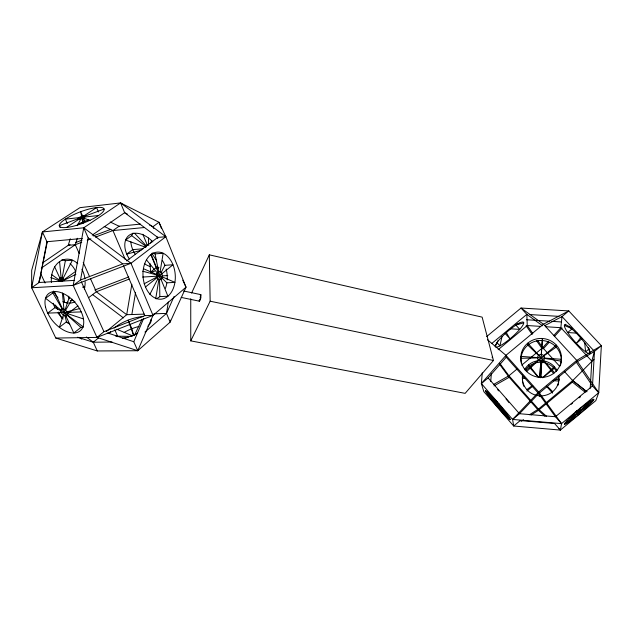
<?xml version="1.0" encoding="UTF-8"?>
<svg xmlns="http://www.w3.org/2000/svg" width="633" height="633" viewBox="0 0 633 633"><rect width="100%" height="100%" fill="white"/><g stroke="black" fill="none" stroke-linecap="round" stroke-linejoin="round"><path stroke-width="0.95" d="M31.65 287.754L31.682 270.307L42.427 231.963L79.948 207.656L120.594 202.916L158.978 222.262L165.838 236.71L186.023 287.2L170.127 322.142L137.749 350.729L97.292 350.951L55.799 338.054L31.65 287.754L42.427 231.963L83.754 227.801L120.594 202.916L165.838 236.71L130.984 263.288L73.191 285.404L31.65 287.754L39.111 282.5L74.615 280.356M545.005 416.269L538.422 410.35L538.438 409.068L508.948 375.757L499.801 363.35M482.259 372.845L481.365 383.558L483.849 391.669L513.687 426.017L560.379 430.084L561.55 423.627L555.434 416.743L538.659 393.591L538.675 392.009L505.957 355.327L487.41 339.676M557.048 370.558A18.325 17.629 8.7 0 0 541.816 360.644L540.772 376.619M558.915 428.763L560.379 430.084L595.819 400.618L598.723 392.729L601.35 345.673L568.782 310.93L521.014 308.034L486.682 336.55M590.225 388.298L591.8 361.095L594.474 351.386L601.35 345.673L576.742 360.383L538.675 392.009L512.595 419.434L513.687 426.017L520.247 420.557L554.54 423.501L560.379 430.084M553.725 335.553L560.838 327.696L562.009 316.555L594.474 351.386L592.488 385.94L598.723 392.729L561.55 423.627L512.595 419.434L481.365 383.558L505.957 355.327L543.423 324.199L568.782 310.93L562.009 316.555L545.053 325.473M539.799 377.133L540.875 360.731M540.685 377.782L541.816 360.644M539.403 396.242L539.672 392.389M539.704 377.355L542.426 338.489L541.286 354.947M539.363 395.823L539.498 393.924M490.717 381.406L491.358 373.589M181.165 297.399L199.316 301.181L199.909 299.385M560.458 365.328A20.153 19.314 5.3 0 0 561.218 361.158L561.447 359.291L520.872 356.387L521.014 358.278A20.153 19.314 5.3 0 0 521.323 363.295M170.435 320.195L170.127 322.142L166.503 313.414L168.331 301.965M155.789 298.341L163.148 253.247L155.038 253.873A23.468 16.197 85.1 0 0 152.529 253.01M131.846 284.296L126.695 314.704L106.186 331.605M131.854 314.506L135.581 292.335M182.779 280.197L186.023 287.2L153.012 315.376L96.999 337.405L73.191 285.404L83.754 227.801L130.984 263.288L153.012 315.376L137.749 350.729L96.999 337.405L55.799 338.054M73.191 285.404L80.533 279.992L88.185 237.905L83.754 227.801M199.783 300.865L200.93 297.281L200.74 294.614L183.546 290.982M75.913 274.295L61.472 281.574L65.357 260.717L72.431 260.179L61.472 281.574L51.779 274.738M39.072 280.546L39.111 282.5L46.929 241.727L42.427 231.963M531 415.05L538.422 410.35L572.39 382.118L572.691 380.599L593.983 359.275M542.568 325.797L526.83 314.372L521.014 308.034L543.423 324.199L576.742 360.383L576.362 362.25L538.659 393.591L519.471 413.713L512.595 419.434M39.111 282.5L47.356 241.442L46.391 243.594M501.993 336.685L499.92 345.879L496.842 342.429M200.25 297.122L200.906 294.78M580.144 408.143L578.285 414.702L576.972 413.238M70.279 238.736L68.222 245.327L43.052 262.537M41.28 268.131L75.287 244.702L77.337 238.261M82.029 223.552L82.614 221.708M69.298 297.17L59.336 327.332L66.465 321.825L64.906 315.305M150.686 243.159L151.73 240.548M137.749 350.729L133.8 341.749L143.699 318.336M144.949 332.088L166.503 313.414L174.043 296.505M579.915 410.049L579.092 411.846L577.209 412.352M191.577 293.095L209.317 254.838L482.14 317.141L493.463 360.486L465.144 393.362L190.755 340.87L190.747 298.784M134.346 335.593L142.077 319.198M495.275 346.48L498.131 340.459M190.755 340.87L210.148 301.197L209.317 254.838M149.831 294.432L157.736 279.082M161.296 272.222L164.912 265.314A23.468 16.197 85.1 0 0 162.309 260.385M77.226 225.696L81.776 217.341L83.706 222.943M65.223 310.85L72.138 299.211M498.883 403.545L497.783 405.128L499.524 405.919M580.952 337.365L576.378 343.323L582.194 338.497M481.365 383.558L488.138 377.933L506.234 357.21L505.957 355.327M548.542 341.266L542.718 347.699L521.703 365.154M543.312 348.743L549.151 342.318M554.334 336.606L562.12 328.036M200.273 294.938L200.74 294.614M135.992 334.422L137.361 333.061M590.225 401.006L568.26 422.401L566.946 420.929M526.553 371.658L538.992 359.805M542.631 377.743L554.381 366.705L554.231 368.327L542.964 377.687A3.197 3.078 9 0 0 538.454 377.347L528.674 366.444L528.61 364.822L538.762 377.458M491.651 343.6L526.83 314.372L527.257 325.536L532.78 333.449M498.163 349.701L527.257 325.536L540.693 326.399M565.847 324.215L564.367 325.441L572.319 328.796M493.708 384.381L508.948 375.757L517.201 368.897M491.153 396.1L489.697 397.31L506.155 413.214M572.042 328.883L567.674 332.515L577.161 333.172M525.762 370.55L556.375 345.112L556.193 347.113L543.454 356.142M499.951 406.845L498.495 408.048L497.04 402.09M526.885 391.052L532.891 386.051M589.268 348.775L585.596 351.821L584.75 343.213M529.338 414.813L538.438 409.068L572.691 380.599L586.894 391.772M564.383 424.078L593.801 399.629A19.291 1.693 -40.4 0 0 572.723 415.161A19.291 1.693 -40.4 0 0 570.8 420.597A19.291 1.693 -40.4 0 0 593.801 399.629M96.999 337.405L103.947 331.692L144.846 315.638L153.012 315.376M77.614 337.231L93.28 342.239L98.598 337.864M145.495 286.986L172.983 264.776L164.912 265.314M83.398 327.103A24.204 14.496 49.1 0 1 80.897 327.419L73.855 333.013L54.406 291.56M149.934 263.51L150.662 272.048L156.478 267.435A21.949 14.599 50.6 0 0 158.108 267.221M63.253 317.062L61.71 318.241L58.798 312.077M67.098 314.118L77.875 305.881M88.644 297.645L96.343 291.758L129.306 279.05M126.616 260.931L157.744 237.43L165.838 236.71M60.855 310.756L54.936 307.685L47.689 313.106L81.222 311.903M149.428 224.937L152.972 226.693L158.978 222.262L161.534 228.648M53.67 291.077A24.204 14.496 49.1 0 0 52.887 292.952L45.536 298.301L82.994 326.763M133.088 233.007A21.949 14.599 50.6 0 0 131.688 235.65L125.627 240.049L145.875 247.345M54.533 266.604L61.472 281.574L75.659 271.343A21.926 16.901 83.7 0 0 70.065 263.644M526.806 389.619L532.155 385.758M95.496 237.106L112.951 230.547L119.099 226.226L140.502 224.098M92.244 235.104L124.654 212.696L127.312 214.009M569.146 418.532L588.777 405.349L587.448 403.886M66.425 227.492L96.572 207.561L98.455 211.944M521.101 421.317L523.578 419.75M594.474 351.386L576.362 362.25L592.488 385.94L555.434 416.743L519.471 413.713M493.977 385.916L509.169 377.292L508.948 375.757M144.118 283.798L156.929 277.025M94.831 289.993L128.744 276.945M80.533 279.992L122.723 263.874L130.984 263.288M70.073 244.631L68.222 245.327L75.287 244.702L81.72 242.289M87.235 240.216L90.907 238.831M75.62 242.55L82.1 240.113M93.201 235.951L110.775 229.352M104.089 209.048A23.927 5.784 -21 0 0 69.155 216.89A23.927 5.784 -21 0 0 71.893 226.567A23.927 5.784 -21 0 0 104.089 209.048L59.288 225.704L60.088 227.476M499.595 404.495L497.783 405.128L497.364 402.303M516.607 324.08L519.337 323.147M515.215 325.227L523.728 322.846A18.65 3.561 -41.2 0 1 502.57 344.328A18.65 3.561 -41.2 0 1 502.167 336.582A18.65 3.561 -41.2 0 1 523.728 322.846M141.024 250.344L126.75 254.094L132.74 249.624L143.011 248.801M67.019 311.8L80.019 308.485M576.299 412.502L579.092 411.846L578.206 410.224M122.304 338.323L128.119 337.389M98.606 215.513L65.373 219.129L67.327 223.512M104.2 226.479L112.951 230.547L144.182 227.54M46.929 241.727L82.298 238.451M142.639 277.064L157.134 276.194M161.969 275.909L167.769 275.561M82.947 287.414L84.711 287.311L82.852 286.852M161.502 277.626L166.867 282.824L174.93 282.381L143.406 268.685M70.287 300.62L73.824 300.461M156.042 298.847A23.468 16.197 85.1 0 0 159.84 296.6L167.943 296.236L150.852 254.664M144.174 314.134L126.695 314.704L96.343 291.758L90.384 278.441M153.882 313.818L166.503 313.414M521.014 358.278L538.2 357.898M86.349 336.978L93.28 342.239L112.057 342.01M555.07 379.578L558.939 379.555L558.749 381.074L553.123 380.647M575.318 411.822L579.092 411.846L576.576 410.453M115.76 336.147L132.028 336.424M529.766 314.554L559.074 316.373M510.412 328.812L519.78 329.382L515.428 324.594M526.545 319.752L549.84 321.224M551.778 321.35L561.487 321.96M545.488 326.707L560.838 327.696L591.8 361.095M524.306 377.086L522.399 376.777L522.51 378.312L525.295 378.526M500.624 405.587L497.783 405.128L500.41 406.22M543.945 358.31L561.218 361.158M210.148 301.197L493.463 360.486M142.67 271.209L159.492 275.671M200.028 297.898L200.772 298.143M67.003 313.438L83.596 318.992M107.673 332.95L133.8 341.749M50.727 277.515L60.744 281.297M82.694 217.697L90.021 220.506M116.749 329.239L132.131 335.696M110.197 222.001L119.099 226.226M568.521 326.296L571.069 327.522M157.744 237.43L124.654 212.696L120.594 202.916M131.688 235.65L145.645 246.11M88.185 237.905L122.723 263.874M92.426 294.456L123.427 317.901M66.33 321.754L68.641 323.51M79.434 337.365L81.768 339.138M572.39 382.118L585.232 392.262M572.264 380.164L586.838 391.708M67.13 315.099L80.897 327.419M538.438 409.068L546.493 416.285M538.984 355.833L527.851 345.159L527.772 343.157L554.54 372.695M547.308 386.336L552.712 391.661M199.316 301.181L199.047 300.62M134.584 233.276L146.627 246.19M559.841 366.491L542.718 347.699L537.749 340.57M564.454 371.555L572.691 380.599M505.071 333.369L509.992 338.837L506.218 332.42M546.382 386.177L552.577 393.077M506.234 357.21L538.659 393.591M538.422 410.35L509.169 377.292L499.785 364.568M488.138 377.933L518.838 412.985M485.487 390.988L510.222 419.434M146.421 259.815L157.625 273.409M542.885 360.098L553.764 373.692M82.298 218.005L84.901 221.289L83.374 217.807M488.431 392.848L506.954 417.179M538.675 392.009L561.55 423.627M526.11 325.766L532.179 334.453M536.594 340.776L542.109 348.672M576.742 360.383L598.723 392.729M151.833 253.295L156.628 260.733M52.887 292.952L62.263 309.11M40.931 274.208L45.085 283.014M55.475 305.027L57.556 309.434M68.269 296.268L69.48 298.879M93.28 342.239L97.292 350.951M81.34 281.78L103.947 331.692M75.287 244.702L79.26 253.58M83.232 262.458L89.585 276.661M152.972 226.693L153.764 228.481M114.81 329.825L117.888 336.716M82.614 216.059L80.707 211.707L82.891 223.235M123.498 265.686L144.846 315.638M112.951 230.547L125.271 259.53M142.836 234.234L147.236 244.947M151.097 254.347L156.478 267.435M157.047 236.774L157.783 238.601M133.618 335.545L128.127 320.148L131.878 328.725L133.571 335.071A3.948 1.424 -22.6 0 1 135.446 334.533M588.279 347.525L590.067 353.079A19.053 3.418 48.5 0 0 572.738 329.714A19.053 3.418 48.5 0 0 568.197 333.274A19.053 3.418 48.5 0 0 589.363 353.633M155.038 253.873L158.717 271.881M63.347 293.839L64.645 302.329M59.581 261.603L61.472 281.574M62.414 293.024L63.965 309.584M159.556 279.477L159.84 296.6M148.518 238.032L148.589 244.591M497.633 389.683A19.053 1.559 49.5 0 1 498.764 390.862M506.044 399.004A19.053 1.559 49.5 0 1 509.035 402.596M558.773 375.852A18.325 17.629 8.7 0 1 540.408 395.878A18.325 17.629 8.7 0 1 522.629 374.958M524.488 369.783A18.325 17.629 8.7 0 1 539.909 360.604M523.895 386.367A18.175 17.487 9.1 0 1 522.993 383.748M522.787 382.862A18.175 17.487 9.1 0 1 522.51 378.312M525.556 369.822A18.175 17.487 9.1 0 1 556.439 371.334M558.425 376.493A18.175 17.487 9.1 0 1 558.781 380.164M558.662 381.984A18.175 17.487 9.1 0 1 557.831 385.568M571.18 404.289A19.235 1.859 -40.5 0 1 572.485 403.174M579.092 397.841A19.235 1.859 -40.5 0 1 580.485 396.788M521.212 356.616A20.153 19.314 5.3 0 1 542.449 340.538A20.153 19.314 5.3 0 1 561.249 359.473M492.158 357.083A2.959 1.543 -78.2 0 1 492.268 357.748M69.717 324.017A24.204 14.496 49.1 0 1 66.465 321.825M63.15 318.985A24.204 14.496 49.1 0 1 57.975 312.916M54.936 307.685A24.204 14.496 49.1 0 1 53.235 303.254M68.182 303.088A22.052 16.854 83.9 0 1 62.936 301.593M57.943 297.803A22.052 16.854 83.9 0 1 53.916 291.789M51.423 282.468A22.052 16.854 83.9 0 1 59.439 261.706A22.052 16.854 83.9 0 1 77.74 263.684M81.91 269.239A22.052 16.854 83.9 0 1 84.933 278.931M85.138 281.748A22.052 16.854 83.9 0 1 84.324 289.091M75.034 301.743A22.052 16.854 83.9 0 1 69.06 303.128M77.495 224.414A23.809 5.982 -21.1 0 1 88.976 219.88M58.481 281.463A3.853 2.967 83.7 0 1 60.61 277.832M61.385 277.729A3.853 2.967 83.7 0 1 62.153 277.895M62.881 278.306A3.853 2.967 83.7 0 1 64.313 280.688M61.852 259.791A21.926 16.901 83.7 0 1 65.357 260.717M67.96 302.052A21.926 16.901 83.7 0 1 66.315 302.74M151.034 319.499A22.582 7.944 -22.5 0 1 147.893 326.169M137.662 333.18A22.582 7.944 -22.5 0 1 122.944 338.465M109.359 333.702A22.582 7.944 -22.5 0 1 110.522 331.7M114.035 328.1A22.582 7.944 -22.5 0 1 143.295 316.611M124.179 332.396A22.479 8.102 -22.6 0 1 138.991 326.43M131.791 335.981A3.948 1.424 -22.6 0 1 132.637 335.49M150.243 266.564A21.949 14.599 50.6 0 1 144.419 263.708M135.335 254.498A21.949 14.599 50.6 0 1 130.841 241.735M145.487 246.846A3.861 2.564 50.6 0 1 148.842 245.287M154.571 271.13A22.123 14.599 50.4 0 1 150.662 272.048M129.385 258.992A22.123 14.599 50.4 0 1 129.187 235.231A22.123 14.599 50.4 0 1 152.814 241.909M158.899 267.458A22.123 14.599 50.4 0 1 157.696 268.97M166.147 269.017A23.468 16.197 85.1 0 1 167.199 279.897M166.867 282.824A23.468 16.197 85.1 0 1 165.427 288.308M576.631 413.792L581.68 409.701L576.631 413.792M495.647 402.572L499.912 407.676L495.647 402.572M489.428 396.962A19.053 1.393 49.6 0 0 509.929 419.647A19.053 1.393 49.6 0 0 494.167 398.853A19.053 1.393 49.6 0 0 489.428 396.962M538.382 360.074A3.576 3.426 5 0 0 544.459 358.966A3.576 3.426 5 0 0 540.376 354.472A3.576 3.426 5 0 0 538.382 360.074M525.888 370.693A20.343 19.481 5 0 0 560.419 364.299A20.343 19.481 5 0 0 537.148 338.79A20.343 19.481 5 0 0 525.888 370.693M45.56 307.179A24.418 14.472 49 0 0 77.867 332.23A24.418 14.472 49 0 0 69.622 297.415A24.418 14.472 49 0 0 45.56 307.179M79.98 218.955A4.209 1.013 -21 0 0 85.708 215.885A4.209 1.013 -21 0 0 79.623 217.206A4.209 1.013 -21 0 0 79.98 218.955M156.968 273.496A4.154 2.833 85.2 0 0 159.579 279.818A4.154 2.833 85.2 0 0 161.89 273.709A4.154 2.833 85.2 0 0 156.968 273.496M60.95 311.65A4.296 2.548 49 0 0 66.647 316.002A4.296 2.548 49 0 0 65.12 309.861A4.296 2.548 49 0 0 60.95 311.65M144.712 263.637A23.611 16.118 85.2 0 0 160.014 299.219A23.611 16.118 85.2 0 0 172.706 264.111A23.611 16.118 85.2 0 0 144.712 263.637"/></g></svg>
